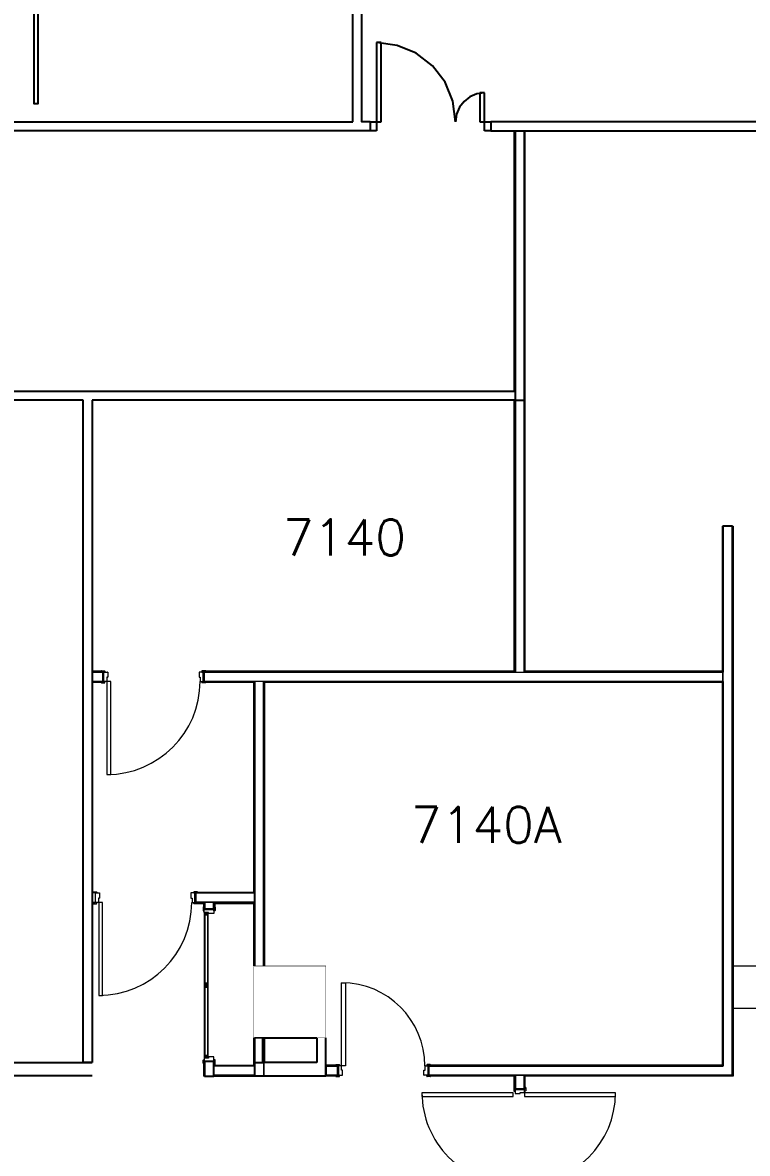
# Model space of a CAD drawing. Header units: millimetres. Extents: x -68474 to 336725, y -113450 to 40976.
# Drawn here: x 159025 to 167094, y -40687 to -28097 of the extents above; entities that cross this region are included whole.
import ezdxf

# ---------------------------------------------------------------- set-up
doc = ezdxf.new("R2010")
doc.units = ezdxf.units.MM
doc.header["$LTSCALE"] = 900
doc.linetypes.add('Dash 0_25', pattern=[1.5, 0.75, -0.75])
for name, color, linetype, lineweight in [('A-DETL-GENF', 92, 'Continuous', 15), ('A-DOOR', 31, 'Continuous', 15), ('A-WALL', 113, 'Continuous', 15), ('I-WALL', 2, 'Continuous', 15), ('Q-CASE', 31, 'Continuous', 15)]:
    doc.layers.add(name, color=color, linetype=linetype, lineweight=lineweight)
for name, color, linetype in [('s5152a$0$17', 14, 'Continuous'), ('s5152a$0$20', 7, 'Continuous'), ('s5152a$0$30', 7, 'Continuous'), ('s5152a$0$6', 7, 'Continuous'), ('s5152a$0$new_wall', 7, 'Continuous'), ('s5152a$0$ROOM-NO', 4, 'Continuous')]:
    doc.layers.add(name, color=color, linetype=linetype)
doc.styles.add('s5152a$0$STANDARD', font='SIMPLEX')

# ---------------------------------------------------------------- blocks, each defined once
blk = doc.blocks.new('Basic Wall _ A-Gypsum Block-Internal-100mm-WithSkimCoat - ___-2801847-Level 7 - Proposed Works_GBP Submission 1')
at = {"layer": 'I-WALL'}
blk.add_hatch(color=31, dxfattribs=at).paths.add_polyline_path([(166822, -39713), (166812, -39703), (164500, -39703), (164500, -39713), (165190, -39713)], flags=0)
blk.add_line((166812, -39703), (164500, -39703), dxfattribs=at)
blk = doc.blocks.new('Basic Wall _ A-Gypsum Block-Internal-100mm-WithSkimCoat - ___-2801846-Level 7 - Proposed Works_GBP Submission 1')
at = {"layer": 'I-WALL'}
h = blk.add_hatch(color=31, dxfattribs=at)
h.paths.add_polyline_path([(166822, -39828), (166937, -39828), (166927, -39818), (164612, -39818), (164612, -39828), (166812, -39828)], flags=0)
h.paths.add_polyline_path([(164507, -39828), (164507, -39818), (164500, -39818), (164500, -39828)], flags=0)
for p, q in [((164508, -39828), (164500, -39828)), ((166937, -39828), (164612, -39828))]:
    blk.add_line(p, q, dxfattribs=at)
blk = doc.blocks.new('A-Generic-Doorset-Single_Internal-RyderBP - Type 02 - 1120 x 2100mm _ L20_TBC _ GRP Leaf  _ GRP Frame _ dB-4782766-Level 7 - Proposed Works_GBP Submission 1')
at = {"layer": 'A-DETL-GENF'}
for p, q in [((568, 1088.5), (524, 1088.5)), ((524, 1088.5), (524, 52.5)), ((568, 52.5), (568, 1088.5)), ((-532, 52.5), (-532, 63.5)), ((-522, 52.5), (-532, 52.5)), ((-529, 66.5), (-493, 66.5)), ((-522, 54.5), (-522, 52.5)), ((-512, 54.5), (-522, 54.5)), ((-512, 52.5), (-512, 54.5)), ((-490, 52.5), (-512, 52.5)), ((-490, 63.5), (-490, 52.5)), ((524, 52.5), (568, 52.5)), ((590, 63.5), (590, 52.5)), ((590, 63.5), (590, 52.5)), ((590, 52.5), (612, 52.5)), ((590, 52.5), (612, 52.5)), ((629, 66.5), (593, 66.5)), ((629, 66.5), (593, 66.5)), ((612, 54.5), (622, 54.5)), ((612, 52.5), (612, 54.5)), ((612, 54.5), (622, 54.5)), ((612, 52.5), (612, 54.5)), ((622, 54.5), (622, 52.5)), ((622, 54.5), (622, 52.5)), ((622, 52.5), (632, 52.5)), ((622, 52.5), (632, 52.5)), ((632, 52.5), (632, 63.5)), ((632, 52.5), (632, 63.5)), ((-522, -52.5), (-532, -52.5)), ((-532, -52.5), (-532, -63.5)), ((-529, -66.5), (-493, -66.5)), ((-522, -54.5), (-522, -52.5)), ((-512, -54.5), (-522, -54.5)), ((-512, -52.5), (-512, -54.5)), ((-490, -52.5), (-512, -52.5)), ((-490, -63.5), (-490, -52.5)), ((590, -52.5), (612, -52.5)), ((590, -63.5), (590, -52.5)), ((590, -52.5), (612, -52.5)), ((590, -63.5), (590, -52.5)), ((629, -66.5), (593, -66.5)), ((629, -66.5), (593, -66.5)), ((612, -52.5), (612, -54.5)), ((612, -52.5), (612, -54.5)), ((612, -54.5), (622, -54.5)), ((612, -54.5), (622, -54.5)), ((622, -52.5), (632, -52.5)), ((622, -54.5), (622, -52.5)), ((622, -52.5), (632, -52.5)), ((622, -54.5), (622, -52.5)), ((632, -52.5), (632, -63.5)), ((632, -52.5), (632, -63.5))]:
    blk.add_line(p, q, dxfattribs=at)
for centre, radius, start, end in [((568, 52.5), 1036, 90, 180), ((-529, 63.5), 3, 90, 180), ((-493, 63.5), 3, 0, 90), ((593, 63.5), 3, 90, 180), ((593, 63.5), 3, 90, 180), ((629, 63.5), 3, 0, 90), ((629, 63.5), 3, 0, 90), ((-529, -63.5), 3, 180, 270), ((-493, -63.5), 3, 270, 0), ((593, -63.5), 3, 180, 270), ((593, -63.5), 3, 180, 270), ((629, -63.5), 3, 270, 0), ((629, -63.5), 3, 270, 0)]:
    blk.add_arc(centre, radius, start, end, dxfattribs=at)
at = {"layer": 'A-DOOR'}
for p, q in [((-474, 52.5), (-510, 52.5)), ((-471, 52.5), (-510, 52.5)), ((-503, 52.5), (-503, -52.5)), ((-471, 5.5), (-471, 52.5)), ((-471, 5.5), (-471, 49.5)), ((-462, 5.5), (-471, 5.5)), ((-459, 5.5), (-471, 5.5)), ((-459, -52.5), (-459, 5.5)), ((-459, -49.5), (-459, 2.5)), ((559, 5.5), (571, 5.5)), ((559, -52.5), (559, 5.5)), ((559, -49.5), (559, 2.5)), ((562, 5.5), (571, 5.5)), ((571, 52.5), (610, 52.5)), ((571, 5.5), (571, 52.5)), ((603, 52.5), (603, -52.5)), ((-510, -52.5), (-462, -52.5)), ((-510, -52.5), (-459, -52.5)), ((610, -52.5), (559, -52.5)), ((610, -52.5), (562, -52.5))]:
    blk.add_line(p, q, dxfattribs=at)
for centre, start, end in [((-474, 49.5), 0, 90), ((-462, 2.5), 0, 90), ((562, 2.5), 90, 180), ((-462, -49.5), 270, 0), ((562, -49.5), 180, 270)]:
    blk.add_arc(centre, 3, start, end, dxfattribs=at)
blk = doc.blocks.new('Basic Wall _ A-Gypsum Block-Internal-100mm-WithSkimCoat - ___-2801853-Level 7 - Proposed Works_GBP Submission 1')
at = {"layer": 'I-WALL'}
for points in [[(164612, -39972), (164622, -39972), (164622, -39818), (164612, -39818), (164612, -39875)], [(164622, -42750), (164622, -42082), (164612, -42082), (164612, -42750)]]:
    blk.add_hatch(color=31, dxfattribs=at).paths.add_polyline_path(points, flags=0)
for p, q in [((164622, -39972), (164622, -39818)), ((164622, -39972), (164612, -39972)), ((164612, -42082), (164622, -42082)), ((164622, -42750), (164622, -42082))]:
    blk.add_line(p, q, dxfattribs=at)
blk = doc.blocks.new('Basic Wall _ A-Gypsum Block-Internal-100mm-WithSkimCoat - ___-2801852-Level 7 - Proposed Works_GBP Submission 1')
at = {"layer": 'I-WALL'}
for points in [[(164497, -39972), (164507, -39972), (164507, -39818), (164497, -39818), (164497, -39875)], [(164507, -42750), (164507, -42082), (164497, -42082), (164497, -42750), (164500, -42750)]]:
    blk.add_hatch(color=31, dxfattribs=at).paths.add_polyline_path(points, flags=0)
for p, q in [((164497, -39972), (164497, -39818)), ((164507, -39972), (164497, -39972)), ((164497, -42082), (164507, -42082)), ((164497, -42750), (164497, -42082))]:
    blk.add_line(p, q, dxfattribs=at)
blk = doc.blocks.new('Basic Wall _ A-Gypsum Block-Internal-100mm-WithSkimCoat - ___-2801855-Level 7 - Proposed Works_GBP Submission 1')
at = {"layer": 'I-WALL'}
h = blk.add_hatch(color=31, dxfattribs=at)
h.paths.add_polyline_path([(166822, -35328), (166822, -35318), (164612, -35318), (164612, -35328), (166822, -35328)], flags=0)
h.paths.add_polyline_path([(164507, -35328), (164507, -35318), (161600, -35318), (161600, -35328), (163151, -35328)], flags=0)
for p, q in [((164507, -35318), (161600, -35318)), ((166822, -35318), (164612, -35318))]:
    blk.add_line(p, q, dxfattribs=at)
blk = doc.blocks.new('Basic Wall _ A-Gypsum Block-Internal-100mm-WithSkimCoat - ___-2801854-Level 7 - Proposed Works_GBP Submission 1')
at = {"layer": 'I-WALL'}
h = blk.add_hatch(color=31, dxfattribs=at)
h.paths.add_polyline_path([(166822, -35443), (166822, -35433), (161713, -35433), (161713, -35443), (166822, -35443)], flags=0)
h.paths.add_polyline_path([(161600, -35443), (161608, -35443), (161608, -35433), (161600, -35433)], flags=0)
for p, q in [((161608, -35443), (161600, -35443)), ((166822, -35443), (161713, -35443))]:
    blk.add_line(p, q, dxfattribs=at)
blk = doc.blocks.new('Basic Wall _ A-Gypsum Block-Internal-100mm-WithSkimCoat - ___-2801857-Level 7 - Proposed Works_GBP Submission 1')
at = {"layer": 'I-WALL'}
blk.add_hatch(color=31, dxfattribs=at).paths.add_polyline_path([(166822, -35320), (166822, -35320), (166822, -33705), (166812, -33705), (166812, -35320)], flags=0)
for q in [(166822, -33705), (166812, -35320)]:
    blk.add_line((166812, -33705), q, dxfattribs=at)
blk = doc.blocks.new('Basic Wall _ A-Gypsum Block-Internal-100mm-WithSkimCoat - ___-2801856-Level 7 - Proposed Works_GBP Submission 1')
at = {"layer": 'I-WALL'}
blk.add_hatch(color=31, dxfattribs=at).paths.add_polyline_path([(166937, -35320), (166937, -33705), (166927, -33705), (166927, -35320)], flags=0)
for p, q in [((166927, -33705), (166937, -33705)), ((166937, -33705), (166937, -35320))]:
    blk.add_line(p, q, dxfattribs=at)
blk = doc.blocks.new('Basic Wall _ A-Gypsum Block-Internal-100mm-WithSkimCoat - ___-2801873-Level 7 - Proposed Works_GBP Submission 1')
at = {"layer": 'I-WALL'}
blk.add_hatch(color=31, dxfattribs=at).paths.add_polyline_path([(164622, -32300), (164622, -29300), (164612, -29300), (164612, -32300)], flags=0)
for q in [(164622, -29300), (164612, -32300)]:
    blk.add_line((164622, -32300), q, dxfattribs=at)
blk = doc.blocks.new('A-Generic-Doorset-Single_Internal-RyderBP - Type 02 - 1010 x 2100mm _ L20_TBC _ GRP Leaf  _ GRP Frame _ dB-5484990-Level 7 - Proposed Works_GBP Submission 1')
at = {"layer": 'A-DETL-GENF'}
for p, q in [((-477, 52.5), (-477, 63.5)), ((-467, 52.5), (-477, 52.5)), ((-474, 66.5), (-438, 66.5)), ((-467, 54.5), (-467, 52.5)), ((-457, 54.5), (-467, 54.5)), ((-457, 52.5), (-457, 54.5)), ((-435, 52.5), (-457, 52.5)), ((-435, 63.5), (-435, 52.5)), ((535, 63.5), (535, 52.5)), ((535, 63.5), (535, 52.5)), ((535, 52.5), (557, 52.5)), ((535, 52.5), (557, 52.5)), ((574, 66.5), (538, 66.5)), ((574, 66.5), (538, 66.5)), ((557, 54.5), (567, 54.5)), ((557, 52.5), (557, 54.5)), ((557, 54.5), (567, 54.5)), ((557, 52.5), (557, 54.5)), ((567, 54.5), (567, 52.5)), ((567, 54.5), (567, 52.5)), ((567, 52.5), (577, 52.5)), ((567, 52.5), (577, 52.5)), ((577, 52.5), (577, 63.5)), ((577, 52.5), (577, 63.5)), ((-467, -52.5), (-477, -52.5)), ((-477, -52.5), (-477, -63.5)), ((-474, -66.5), (-438, -66.5)), ((-467, -54.5), (-467, -52.5)), ((-457, -54.5), (-467, -54.5)), ((-457, -52.5), (-457, -54.5)), ((-435, -52.5), (-457, -52.5)), ((-435, -63.5), (-435, -52.5)), ((469, -978.5), (469, -52.5)), ((469, -52.5), (513, -52.5)), ((513, -52.5), (513, -978.5)), ((535, -52.5), (557, -52.5)), ((535, -63.5), (535, -52.5)), ((535, -52.5), (557, -52.5)), ((535, -63.5), (535, -52.5)), ((574, -66.5), (538, -66.5)), ((574, -66.5), (538, -66.5)), ((557, -52.5), (557, -54.5)), ((557, -52.5), (557, -54.5)), ((557, -54.5), (567, -54.5)), ((557, -54.5), (567, -54.5)), ((567, -52.5), (577, -52.5)), ((567, -54.5), (567, -52.5)), ((567, -52.5), (577, -52.5)), ((567, -54.5), (567, -52.5)), ((577, -52.5), (577, -63.5)), ((577, -52.5), (577, -63.5)), ((513, -978.5), (469, -978.5))]:
    blk.add_line(p, q, dxfattribs=at)
for centre, radius, start, end in [((-474, 63.5), 3, 90, 180), ((-438, 63.5), 3, 360, 90), ((538, 63.5), 3, 90, 180), ((538, 63.5), 3, 90, 180), ((574, 63.5), 3, 360, 90), ((574, 63.5), 3, 360, 90), ((-474, -63.5), 3, 180, 270), ((-438, -63.5), 3, 270, 360), ((513, -52.5), 926, 180, 270), ((538, -63.5), 3, 180, 270), ((538, -63.5), 3, 180, 270), ((574, -63.5), 3, 270, 360), ((574, -63.5), 3, 270, 360)]:
    blk.add_arc(centre, radius, start, end, dxfattribs=at)
at = {"layer": 'A-DOOR'}
for p, q in [((-455, 52.5), (-407, 52.5)), ((-455, 52.5), (-404, 52.5)), ((-448, -52.5), (-448, 52.5)), ((-404, 52.5), (-404, -5.5)), ((-404, 49.5), (-404, -2.5)), ((504, 52.5), (504, -5.5)), ((555, 52.5), (504, 52.5)), ((504, 49.5), (504, -2.5)), ((555, 52.5), (507, 52.5)), ((548, -52.5), (548, 52.5)), ((-419, -52.5), (-455, -52.5)), ((-416, -52.5), (-455, -52.5)), ((-416, -5.5), (-416, -49.5)), ((-407, -5.5), (-416, -5.5)), ((-416, -5.5), (-416, -52.5)), ((-404, -5.5), (-416, -5.5)), ((504, -5.5), (516, -5.5)), ((507, -5.5), (516, -5.5)), ((516, -5.5), (516, -52.5)), ((516, -52.5), (555, -52.5))]:
    blk.add_line(p, q, dxfattribs=at)
for centre, start, end in [((-407, 49.5), 360, 90), ((507, 49.5), 90, 180), ((-419, -49.5), 270, 360), ((-407, -2.5), 270, 360), ((507, -2.5), 180, 270)]:
    blk.add_arc(centre, 3, start, end, dxfattribs=at)
blk = doc.blocks.new('Basic Wall _ A-Gypsum Block-Internal-100mm-WithSkimCoat - ___-2801797-Level 7 - Proposed Works_GBP Submission 1')
at = {"layer": 'I-WALL'}
blk.add_hatch(color=31, dxfattribs=at).paths.add_polyline_path([(161722.5, -38600), (161722.5, -37900), (161712.5, -37900), (161712.5, -38600)], flags=0)
blk.add_line((161722.5, -38600), (161722.5, -37900), dxfattribs=at)
blk = doc.blocks.new('Basic Wall _ A-Gypsum Block-Internal-100mm-WithSkimCoat - ___-2801796-Level 7 - Proposed Works_GBP Submission 1')
at = {"layer": 'I-WALL'}
blk.add_hatch(color=31, dxfattribs=at).paths.add_polyline_path([(161608, -38600), (161607, -37900), (161598, -37900), (161598, -38600), (161607, -38600)], flags=0)
for p, q in [((161598, -38600), (161598, -37900)), ((161600, -38600), (161598, -38600))]:
    blk.add_line(p, q, dxfattribs=at)
blk = doc.blocks.new('Basic Wall _ A-Gypsum Block-Internal-100mm-WithSkimCoat - ___-4545378-Level 7 - Proposed Works_GBP Submission 1')
at = {"layer": 'I-WALL'}
blk.add_hatch(color=31, dxfattribs=at).paths.add_polyline_path([(164622, -35328), (164622, -32300), (164612, -32300), (164612, -35328)], flags=0)
for p in [(164612, -32300), (164622, -35328)]:
    blk.add_line(p, (164622, -32300), dxfattribs=at)
blk = doc.blocks.new('Basic Wall _ A-Gypsum Block-Internal-100mm-WithSkimCoat - ___-4545377-Level 7 - Proposed Works_GBP Submission 1')
at = {"layer": 'I-WALL'}
blk.add_hatch(color=31, dxfattribs=at).paths.add_polyline_path([(164507, -35328), (164507, -32300), (164497, -32300), (164497, -35328)], flags=0)
for p, q in [((164497, -35328), (164497, -32300)), ((164500, -32300), (164507, -32300))]:
    blk.add_line(p, q, dxfattribs=at)
blk = doc.blocks.new('Basic Wall _ A-Gypsum Block-Internal-100mm-WithSkimCoat - ___-4568903-Level 7 - Proposed Works_GBP Submission 1')
at = {"layer": 'I-WALL'}
for points in [[(161049, -37965), (161049, -37893), (161039, -37893), (161039, -37965)], [(161049, -39828), (161049, -39665), (161039, -39665), (161039, -39828)]]:
    blk.add_hatch(color=31, dxfattribs=at).paths.add_polyline_path(points, flags=0)
for p, q in [((161039, -37893), (161039, -37965)), ((161049, -37965), (161039, -37965)), ((161039, -39665), (161049, -39665)), ((161039, -39665), (161039, -39828)), ((161049, -39828), (161039, -39828))]:
    blk.add_line(p, q, dxfattribs=at)
blk = doc.blocks.new('Basic Wall _ A-Gypsum Block-Internal-100mm-WithSkimCoat - ___-4568902-Level 7 - Proposed Works_GBP Submission 1')
at = {"layer": 'I-WALL'}
blk.add_hatch(color=31, dxfattribs=at).paths.add_polyline_path([(161154, -37965), (161164, -37965), (161164, -37893), (161154, -37893)], flags=0)
h = blk.add_hatch(color=31, dxfattribs=at)
h.paths.add_polyline_path([(161159, -39828), (161164, -39828), (161164, -39818), (161154, -39818), (161154, -39828)], flags=0)
h.paths.add_polyline_path([(161154, -39713), (161164, -39713), (161164, -39665), (161154, -39665)], flags=0)
for p, q in [((161164, -37893), (161164, -37965)), ((161164, -37965), (161154, -37965)), ((161154, -39665), (161164, -39665)), ((161164, -39665), (161164, -39713)), ((161164, -39828), (161154, -39828)), ((161164, -39818), (161164, -39828))]:
    blk.add_line(p, q, dxfattribs=at)
blk = doc.blocks.new('Basic Wall _ A-Gypsum Block-Internal-100mm-WithSkimCoat - ___-4569117-Level 7 - Proposed Works_GBP Submission 1')
at = {"layer": 'I-WALL'}
blk.add_hatch(color=31, dxfattribs=at).paths.add_polyline_path([(159830, -37903), (159830, -37893), (159800, -37893), (159800, -37903)], flags=0)
h = blk.add_hatch(color=31, dxfattribs=at)
h.paths.add_polyline_path([(161049, -37903), (161049, -37893), (160950, -37893), (160950, -37903)], flags=0)
h.paths.add_polyline_path([(161154, -37903), (161608, -37903), (161607, -37893), (161154, -37893), (161154, -37900)], flags=0)
for p, q in [((159830, -37893), (159830, -37903)), ((160950, -37903), (160950, -37893)), ((159800, -37903), (159830, -37903)), ((160950, -37903), (161049, -37903)), ((161154, -37903), (161608, -37903))]:
    blk.add_line(p, q, dxfattribs=at)
blk = doc.blocks.new('Basic Wall _ A-Gypsum Block-Internal-100mm-WithSkimCoat - ___-4569116-Level 7 - Proposed Works_GBP Submission 1')
at = {"layer": 'I-WALL'}
for points in [[(159800, -37788), (159830, -37788), (159830, -37778), (159800, -37778)], [(160950, -37788), (161608, -37788), (161607, -37778), (160950, -37778)]]:
    blk.add_hatch(color=31, dxfattribs=at).paths.add_polyline_path(points, flags=0)
for p, q in [((159800, -37778), (159830, -37778)), ((159830, -37778), (159830, -37788)), ((160950, -37788), (160950, -37778)), ((160950, -37778), (161608, -37778))]:
    blk.add_line(p, q, dxfattribs=at)
blk = doc.blocks.new('Basic Wall _ A-Gypsum Block-Internal-100mm-WithSkimCoat - ___-4569796-Level 7 - Proposed Works_GBP Submission 1')
at = {"layer": 'I-WALL'}
blk.add_hatch(color=31, dxfattribs=at).paths.add_polyline_path([(161154, -39828), (161608, -39828), (161607, -39818), (161154, -39818), (161154, -39825)], flags=0)
for p in [(161154, -39828), (161608, -39825)]:
    blk.add_line(p, (161608, -39828), dxfattribs=at)
blk = doc.blocks.new('Basic Wall _ A-Gypsum Block-Internal-100mm-WithSkimCoat - ___-4569795-Level 7 - Proposed Works_GBP Submission 1')
at = {"layer": 'I-WALL'}
blk.add_hatch(color=31, dxfattribs=at).paths.add_polyline_path([(161607, -39713), (161608, -39713), (161607, -39703), (161154, -39703), (161154, -39713)], flags=0)
blk.add_line((161154, -39703), (161608, -39703), dxfattribs=at)
blk = doc.blocks.new('Shelves_Metal_5_Open - Type 1 - 665_W_ x 475_D_ x 2100_H_-4717729-Level 7 - Proposed Works_GBP Submission 1')
at = {"layer": 'Q-CASE', "linetype": 'Dash 0_25', "lineweight": 5}
for p, q in [((-332.5, -475), (-332.5, 0)), ((-332.5, 0), (332.5, 0)), ((332.5, 0), (332.5, -475)), ((332.5, -475), (-332.5, -475))]:
    blk.add_line(p, q, dxfattribs=at)
blk = doc.blocks.new('Basic Wall _ A-Gypsum Block-Internal-100mm-WithSkimCoat - ___-5046705-Level 7 - Proposed Works_GBP Submission 1')
at = {"layer": 'I-WALL'}
blk.add_hatch(color=31, dxfattribs=at).paths.add_polyline_path([(161713, -37900), (161722, -37900), (161722, -35433), (161713, -35433), (161713, -37406)], flags=0)
blk.add_line((161722, -37900), (161722, -35433), dxfattribs=at)
blk = doc.blocks.new('Basic Wall _ A-Gypsum Block-Internal-100mm-WithSkimCoat - ___-5046704-Level 7 - Proposed Works_GBP Submission 1')
at = {"layer": 'I-WALL'}
h = blk.add_hatch(color=31, dxfattribs=at)
h.paths.add_polyline_path([(161598, -37900), (161608, -37900), (161607, -37893), (161598, -37893)], flags=0)
h.paths.add_polyline_path([(161608, -37788), (161608, -35433), (161598, -35433), (161598, -37788), (161607, -37788)], flags=0)
for p, q in [((161598, -37788), (161598, -35433)), ((161598, -37900), (161598, -37893))]:
    blk.add_line(p, q, dxfattribs=at)
blk = doc.blocks.new('Basic Wall _ A-Gypsum Block-Internal-100mm-WithSkimCoat - ___-5046999-Level 7 - Proposed Works_GBP Submission 1')
at = {"layer": 'I-WALL'}
for points in [[(159800, -35328), (159922, -35328), (159922, -35318), (159800, -35318)], [(161600, -35328), (161600, -35318), (161042, -35318), (161042, -35328), (161111, -35328)]]:
    blk.add_hatch(color=31, dxfattribs=at).paths.add_polyline_path(points, flags=0)
for p, q in [((159922, -35318), (159800, -35318)), ((159922, -35318), (159922, -35328)), ((161042, -35328), (161042, -35318)), ((161600, -35318), (161042, -35318))]:
    blk.add_line(p, q, dxfattribs=at)
blk = doc.blocks.new('Basic Wall _ A-Gypsum Block-Internal-100mm-WithSkimCoat - ___-5046998-Level 7 - Proposed Works_GBP Submission 1')
at = {"layer": 'I-WALL'}
for points in [[(159800, -35443), (159922, -35443), (159922, -35433), (159800, -35433)], [(161042, -35443), (161600, -35443), (161600, -35433), (161042, -35433)]]:
    blk.add_hatch(color=31, dxfattribs=at).paths.add_polyline_path(points, flags=0)
for p, q in [((159922, -35443), (159800, -35443)), ((159922, -35433), (159922, -35443)), ((161042, -35443), (161042, -35433)), ((161600, -35443), (161042, -35443))]:
    blk.add_line(p, q, dxfattribs=at)
blk = doc.blocks.new('Basic Wall _ A-Gypsum Block-Internal-100mm-WithSkimCoat - ___-5047171-Level 7 - Proposed Works_GBP Submission 1')
at = {"layer": 'I-WALL'}
h = blk.add_hatch(color=31, dxfattribs=at)
h.paths.add_polyline_path([(166822, -39713), (166822, -35433), (166812, -35433), (166812, -39703)], flags=0)
h.paths.add_polyline_path([(166812, -35328), (166822, -35328), (166822, -35320), (166812, -35320)], flags=0)
for p, q in [((166812, -35320), (166812, -35328)), ((166812, -35433), (166812, -39703))]:
    blk.add_line(p, q, dxfattribs=at)
blk = doc.blocks.new('Basic Wall _ A-Gypsum Block-Internal-100mm-WithSkimCoat - ___-5047170-Level 7 - Proposed Works_GBP Submission 1')
at = {"layer": 'I-WALL'}
blk.add_hatch(color=31, dxfattribs=at).paths.add_polyline_path([(166937, -39828), (166937, -35320), (166927, -35320), (166927, -39818)], flags=0)
blk.add_line((166937, -35320), (166937, -39828), dxfattribs=at)
blk = doc.blocks.new('Basic Wall _ A-Gypsum Block-Internal-100mm-WithSkimCoat - ___-5047318-Level 7 - Proposed Works_GBP Submission 1')
at = {"layer": 'I-WALL'}
for points in [[(162535, -39713), (162535, -39703), (162400, -39703), (162400, -39713)], [(164500, -39713), (164500, -39703), (163545, -39703), (163545, -39713)]]:
    blk.add_hatch(color=31, dxfattribs=at).paths.add_polyline_path(points, flags=0)
for p, q in [((162535, -39703), (162400, -39703)), ((162535, -39703), (162535, -39713)), ((163545, -39713), (163545, -39703)), ((164500, -39703), (163545, -39703))]:
    blk.add_line(p, q, dxfattribs=at)
blk = doc.blocks.new('Basic Wall _ A-Gypsum Block-Internal-100mm-WithSkimCoat - ___-5047317-Level 7 - Proposed Works_GBP Submission 1')
at = {"layer": 'I-WALL'}
for points in [[(162400, -39828), (162535, -39828), (162535, -39818), (162400, -39818), (162400, -39828)], [(164500, -39828), (164500, -39818), (163545, -39818), (163545, -39828)]]:
    blk.add_hatch(color=31, dxfattribs=at).paths.add_polyline_path(points, flags=0)
for p, q in [((162400, -39828), (162400, -39825)), ((162535, -39828), (162400, -39828)), ((162535, -39818), (162535, -39828)), ((163545, -39828), (163545, -39818)), ((164500, -39828), (163545, -39828))]:
    blk.add_line(p, q, dxfattribs=at)
blk = doc.blocks.new('A-Generic-Doorset-Double_Internal-RyderBP - Type 05 - 2110 x 2100mm _ L20_TBC _ GRP Leaf _ Stainless Steel Frame _ dB _ Dual Swing-5459634-Level 7 - Proposed Works_GBP Submission 1')
at = {"layer": 'A-DETL-GENF'}
for p, q in [((-972.5, 1066), (-1016.5, 1066)), ((-1016.5, 1066), (-1016.5, 52.5)), ((-972.5, 52.5), (-972.5, 1066)), ((1015, 1066), (971, 1066)), ((971, 1066), (971, 52.5)), ((1015, 52.5), (1015, 1066)), ((-1077, 52.5), (-1077, 63.5)), ((-1067, 52.5), (-1077, 52.5)), ((-1074, 66.5), (-1038, 66.5)), ((-1067, 54.5), (-1067, 52.5)), ((-1057, 54.5), (-1067, 54.5)), ((-1057, 52.5), (-1057, 54.5)), ((-1035, 52.5), (-1057, 52.5)), ((-1035, 63.5), (-1035, 52.5)), ((-1016.5, 52.5), (-972.5, 52.5)), ((971, 52.5), (1015, 52.5)), ((1035, 63.5), (1035, 52.5)), ((1035, 52.5), (1057, 52.5)), ((1074, 66.5), (1038, 66.5)), ((1057, 54.5), (1067, 54.5)), ((1057, 52.5), (1057, 54.5)), ((1067, 54.5), (1067, 52.5)), ((1067, 52.5), (1077, 52.5)), ((1077, 52.5), (1077, 63.5)), ((-1067, -52.5), (-1077, -52.5)), ((-1077, -52.5), (-1077, -63.5)), ((-1074, -66.5), (-1038, -66.5)), ((-1067, -54.5), (-1067, -52.5)), ((-1057, -54.5), (-1067, -54.5)), ((-1057, -52.5), (-1057, -54.5)), ((-1035, -52.5), (-1057, -52.5)), ((-1035, -63.5), (-1035, -52.5)), ((-972.5, -75), (-1016.5, -75)), ((-1016.5, -75), (-1016.5, -1088.5)), ((-972.5, -1088.5), (-972.5, -75)), ((971, -75), (971, -1088.5)), ((1015, -75), (971, -75)), ((1015, -1088.5), (1015, -75)), ((1035, -52.5), (1057, -52.5)), ((1035, -63.5), (1035, -52.5)), ((1074, -66.5), (1038, -66.5)), ((1057, -52.5), (1057, -54.5)), ((1057, -54.5), (1067, -54.5)), ((1067, -52.5), (1077, -52.5)), ((1067, -54.5), (1067, -52.5)), ((1077, -52.5), (1077, -63.5)), ((-1016.5, -1088.5), (-972.5, -1088.5)), ((971, -1088.5), (1015, -1088.5))]:
    blk.add_line(p, q, dxfattribs=at)
for centre, radius, start, end in [((-1016.5, 52.5), 1013.5, 0, 90), ((1015, 52.5), 1013.5, 90, 180), ((-1074, 63.5), 3, 90, 180), ((-1038, 63.5), 3, 0, 90), ((1038, 63.5), 3, 90, 180), ((1074, 63.5), 3, 0, 90), ((-1074, -63.5), 3, 180, 270), ((-1038, -63.5), 3, 270, 0), ((-1016.5, -75), 1013.5, 270, 0), ((1015, -75), 1013.5, 180, 270), ((1038, -63.5), 3, 180, 270), ((1074, -63.5), 3, 270, 0)]:
    blk.add_arc(centre, radius, start, end, dxfattribs=at)
at = {"layer": 'A-DOOR'}
for p, q in [((-1018, 52.5), (-1055, 52.5)), ((-1048, 52.5), (-1048, -52.5)), ((-1018, 5.5), (-1018, 52.5)), ((-1006, 5.5), (-1018, 5.5)), ((-1006, -52.5), (-1006, 5.5)), ((1006, 5.5), (1018, 5.5)), ((1006, -52.5), (1006, 5.5)), ((1018, 52.5), (1055, 52.5)), ((1018, 5.5), (1018, 52.5)), ((1048, 52.5), (1048, -52.5)), ((-1055, -52.5), (-1006, -52.5)), ((1055, -52.5), (1006, -52.5))]:
    blk.add_line(p, q, dxfattribs=at)
blk = doc.blocks.new('A-Generic-Doorset-Double_Internal-RyderBP - 1700 x 1950mm No Door Swing-Gas Cupboard-5533060-Level 7 - Proposed Works_GBP Submission 1')
at = {"layer": 'A-DETL-GENF'}
for p, q in [((-872, 52), (-872, 64)), ((-862, 52), (-872, 52)), ((-869, 67), (-833, 67)), ((-862, 55), (-862, 52)), ((-852, 55), (-862, 55)), ((-852, 52), (-852, 55)), ((-830, 52), (-852, 52)), ((-830, 64), (-830, 52)), ((830, 64), (830, 52)), ((830, 52), (852, 52)), ((869, 67), (833, 67)), ((852, 55), (862, 55)), ((852, 52), (852, 55)), ((862, 55), (862, 52)), ((862, 52), (872, 52)), ((872, 52), (872, 64)), ((-862, -53), (-872, -53)), ((-872, -53), (-872, -64)), ((-869, -67), (-833, -67)), ((-862, -55), (-862, -53)), ((-852, -55), (-862, -55)), ((-852, -53), (-852, -55)), ((-830, -53), (-852, -53)), ((-830, -64), (-830, -53)), ((-2, -9), (-809, -9)), ((-809, -9), (-809, -53)), ((-784, -47), (-809, -15)), ((-809, -47), (-784, -15)), ((-2, -15), (-809, -15)), ((-809, -47), (-2, -47)), ((-809, -53), (-2, -53)), ((-784, -47), (-784, -15)), ((-2, -47), (-27, -15)), ((-27, -47), (-27, -15)), ((-27, -47), (-2, -15)), ((-2, -53), (-2, -9)), ((1, -9), (1, -53)), ((808, -9), (1, -9)), ((1, -15), (26, -47)), ((26, -15), (1, -47)), ((808, -15), (1, -15)), ((1, -47), (808, -47)), ((1, -53), (808, -53)), ((26, -15), (26, -47)), ((783, -15), (808, -47)), ((808, -15), (783, -47)), ((783, -15), (783, -47)), ((808, -53), (808, -9)), ((830, -53), (852, -53)), ((830, -64), (830, -53)), ((869, -67), (833, -67)), ((852, -53), (852, -55)), ((852, -55), (862, -55)), ((862, -53), (872, -53)), ((862, -55), (862, -53)), ((872, -53), (872, -64))]:
    blk.add_line(p, q, dxfattribs=at)
for centre, start, end in [((-869, 64), 90, 180), ((-833, 64), 360, 90), ((833, 64), 90, 180), ((869, 64), 360, 90), ((-869, -64), 180, 270), ((-833, -64), 270, 360), ((833, -64), 180, 270), ((869, -64), 270, 360)]:
    blk.add_arc(centre, 3, start, end, dxfattribs=at)
at = {"layer": 'A-DOOR'}
for p, q in [((-850, 52), (-800, 52)), ((-843, -53), (-843, 52)), ((-800, 52), (-800, -6)), ((799, 52), (799, -6)), ((850, 52), (799, 52)), ((843, -53), (843, 52)), ((-811, -53), (-850, -53)), ((-811, -6), (-811, -53)), ((-800, -6), (-811, -6)), ((799, -6), (812, -6)), ((812, -6), (812, -53)), ((812, -53), (850, -53))]:
    blk.add_line(p, q, dxfattribs=at)
blk = doc.blocks.new('Basic Wall _ A-Gypsum Block-Internal-100mm-WithSkimCoat - ___-2801795-Level 7 - Proposed Works_GBP Submission 1')
at = {"layer": 'I-WALL'}
blk.add_hatch(color=31, dxfattribs=at).paths.add_polyline_path([(161722.5, -39675), (161722.5, -39400), (161712.5, -39400), (161712.5, -39675)], flags=0)
blk.add_line((161722.5, -39675), (161722.5, -39400), dxfattribs=at)
blk = doc.blocks.new('Basic Wall _ A-Gypsum Block-Internal-100mm-WithSkimCoat - ___-2801794-Level 7 - Proposed Works_GBP Submission 1')
at = {"layer": 'I-WALL'}
h = blk.add_hatch(color=31, dxfattribs=at)
h.paths.add_polyline_path([(161608, -39825), (161607, -39818), (161598, -39818), (161598, -39825), (161607, -39825)], flags=0)
h.paths.add_polyline_path([(161600, -39713), (161608, -39713), (161607, -39675), (161600, -39675), (161600, -39400), (161598, -39400), (161598, -39713)], flags=0)
for p, q in [((161598, -39400), (161600, -39400)), ((161598, -39713), (161598, -39400)), ((161598, -39825), (161598, -39818)), ((161608, -39825), (161598, -39825))]:
    blk.add_line(p, q, dxfattribs=at)
blk = doc.blocks.new('Basic Wall _ A-Gypsum Block-Internal-100mm-WithSkimCoat - ___-2801872-Level 7 - Proposed Works_GBP Submission 1')
at = {"layer": 'I-WALL'}
blk.add_hatch(color=31, dxfattribs=at).paths.add_polyline_path([(164507, -32300), (164507, -29300), (164497, -29300), (164497, -32200), (164500, -32200), (164500, -32300)], flags=0)
for p, q in [((164497, -32200), (164497, -29300)), ((164507, -32300), (164500, -32300))]:
    blk.add_line(p, q, dxfattribs=at)

msp = doc.modelspace()

# ---------------------------------------------------------------- linework, layer by layer
at = {"layer": 'A-WALL'}
for p, q in [((164510, -29300), (164510, -35327.5)), ((164610, -29300), (164610, -35327.5)), ((166824.72491, -39715), (166824.72491, -33705)), ((166924.72491, -39815), (166924.72491, -33705)), ((159800, -35330), (159922, -35330)), ((161042, -35330), (166822.22491, -35330)), ((164510, -35327.5), (164610, -35327.5)), ((166822.22491, -35430), (166822.22491, -35330)), ((159800, -35430), (159922, -35430)), ((161042, -35430), (166822.22491, -35430)), ((161710, -35432.5), (161610, -35432.5)), ((161610, -35432.5), (161610, -38600)), ((161710, -35432.5), (161710, -38600)), ((161607.5, -37790), (160950, -37790)), ((161607.5, -37890), (160950, -37890)), ((161051.00505, -37964.56318), (161051.00505, -37892.5)), ((161151.00505, -37892.5), (161051.00505, -37892.5)), ((161151.00505, -37964.56318), (161151.00505, -37892.5)), ((161607.5, -37890), (161607.5, -37790)), ((161607.5, -39400), (161610, -39400)), ((161610, -39400), (161700, -39400)), ((161610, -39400), (161610, -39825)), ((161700, -39400), (161710, -39400)), ((161710, -39400), (161712.5, -39400)), ((161710, -39400), (161710, -39825)), ((161051.00505, -39827.5), (161051.00505, -39664.56318)), ((161151.00505, -39827.5), (161151.00505, -39664.56318)), ((161607.5, -39715), (161153.50505, -39715)), ((161153.50505, -39715), (161153.50505, -39815)), ((161607.5, -39815), (161607.5, -39715)), ((161712.5, -39825), (161712.5, -39675)), ((162399.72491, -39715), (162534.94889, -39715)), ((163544.94889, -39715), (166824.72491, -39715)), ((161607.5, -39815), (161153.50505, -39815)), ((162399.72491, -39815), (162534.94889, -39815)), ((163544.94889, -39815), (166924.72491, -39815)), ((164610, -39817.5), (164510, -39817.5)), ((164510, -39817.5), (164510, -39972.5)), ((164610, -39817.5), (164610, -39972.5))]:
    msp.add_line(p, q, dxfattribs=at)
at = {"layer": 'A-WALL', "lineweight": 25}
msp.add_line((161712.5, -39400), (162300, -39400), dxfattribs=at)
at = {"layer": 'I-WALL', "lineweight": 25}
for p, q in [((164507.5, -29300), (164507.5, -35327.5)), ((164612.5, -35327.5), (164612.5, -29300)), ((164507.5, -32300), (164612.5, -32300)), ((166822.22491, -33705), (166822.22491, -35327.5)), ((166927.22491, -33705), (166822.22491, -33705)), ((166927.22491, -39817.5), (166927.22491, -33705)), ((159922, -35327.5), (159800, -35327.5)), ((159922, -35432.5), (159922, -35327.5)), ((164507.5, -35327.5), (161042, -35327.5)), ((161042, -35327.5), (161042, -35432.5)), ((166822.22491, -35327.5), (164612.5, -35327.5)), ((159800, -35432.5), (159922, -35432.5)), ((161042, -35432.5), (161607.5, -35432.5)), ((161607.5, -35432.5), (161607.5, -37787.5)), ((161712.5, -35432.5), (166822.22491, -35432.5)), ((161712.5, -38600), (161712.5, -35432.5)), ((166822.22491, -35432.5), (166822.22491, -39712.5)), ((161607.5, -37787.5), (160950, -37787.5)), ((160950, -37787.5), (160950, -37892.5)), ((160950, -37892.5), (161048.50505, -37892.5)), ((161048.50505, -37892.5), (161048.50505, -37964.56318)), ((161153.50505, -37964.56318), (161153.50505, -37892.5)), ((161153.50505, -37892.5), (161607.5, -37892.5)), ((161607.5, -37892.5), (161607.5, -38600)), ((161048.50505, -37964.56318), (161153.50505, -37964.56318)), ((161600, -39400), (161600, -39675)), ((161607.5, -39400), (161607.5, -39712.5)), ((161700, -39675), (161700, -39400)), ((161712.5, -39675), (161712.5, -39400)), ((162300, -39400), (162300, -39675)), ((162400, -39825), (162400, -39400)), ((161048.50505, -39664.56318), (161048.50505, -39827.5)), ((161153.50505, -39664.56318), (161048.50505, -39664.56318)), ((161153.50505, -39712.5), (161153.50505, -39664.56318)), ((161607.5, -39712.5), (161153.50505, -39712.5)), ((161600, -39675), (161700, -39675)), ((162300, -39675), (161712.5, -39675)), ((162534.94889, -39712.5), (162399.72491, -39712.5)), ((162399.72491, -39712.5), (162399.72491, -39817.5)), ((162534.94889, -39817.5), (162534.94889, -39712.5)), ((166822.22491, -39712.5), (163544.94889, -39712.5)), ((163544.94889, -39712.5), (163544.94889, -39817.5)), ((161048.50505, -39827.5), (161153.50505, -39827.5)), ((161153.50505, -39827.5), (161153.50505, -39817.5)), ((161153.50505, -39817.5), (161607.5, -39817.5)), ((161607.5, -39817.5), (161607.5, -39825)), ((161607.5, -39825), (162400, -39825)), ((162399.72491, -39817.5), (162534.94889, -39817.5)), ((163544.94889, -39817.5), (164507.5, -39817.5)), ((164507.5, -39817.5), (164507.5, -39972.5)), ((164612.5, -39817.5), (166927.22491, -39817.5)), ((164612.5, -39972.5), (164612.5, -39817.5)), ((164612.5, -39972.5), (164507.5, -39972.5))]:
    msp.add_line(p, q, dxfattribs=at)
at = {"layer": 'I-WALL'}
msp.add_line((161712.5, -39400), (161607.5, -39400), dxfattribs=at)
at = {"layer": 's5152a$0$17', "color": 14, "linetype": 'Continuous'}
for p, q in [((162700, -29200), (162700, -21400)), ((158800, -29200), (162700, -29200)), ((162893, -29300), (158800, -29300)), ((157246, -32200), (164510, -32200)), ((159700, -32300), (157246, -32300)), ((159700, -39675), (159700, -32300)), ((159800, -32300), (159800, -39675)), ((164510, -32300), (159800, -32300)), ((159800, -39675), (159700, -39675))]:
    msp.add_line(p, q, dxfattribs=at)
at = {"layer": 's5152a$0$17'}
for p, q in [((162893, -29200.0002), (162893, -29300)), ((164238.99731, -29200.0002), (164238.99731, -29300))]:
    msp.add_line(p, q, dxfattribs=at)
at = {"layer": 's5152a$0$17', "color": 14, "linetype": 'Continuous'}
for points in [[(162893, -29200), (162800, -29200), (162800, -20325)], [(164238.99731, -29300), (171800, -29300), (171800, -20325), (171700, -20325), (171700, -29200), (164238.99731, -29200)]]:
    msp.add_lwpolyline(points, dxfattribs=at)
at = {"layer": 's5152a$0$20', "color": 14, "linetype": 'Continuous'}
msp.add_lwpolyline([(159800, -39825), (157800, -39825), (157800, -39675), (159800, -39675)], dxfattribs=at)
at = {"layer": 's5152a$0$30', "color": 11}
msp.add_lwpolyline([(159155, -27800), (159195, -27800), (159195, -29000), (159155, -29000)], close=True, dxfattribs=at)
at = {"layer": 's5152a$0$6', "color": 3, "linetype": 'Continuous', "const_width": 5}
msp.add_lwpolyline([(162400, -39400), (161600, -39400), (161600, -38600), (162400, -38600)], close=True, dxfattribs=at)
at = {"layer": 's5152a$0$new_wall', "color": 1}
for p, q in [((163193.7994, -28350.0019), (162965.99985, -28320.00196)), ((162965.99985, -28320.00196), (162965.99985, -29300)), ((163015.99975, -28320.00196), (162965.99985, -28320.00196)), ((163015.99975, -29200.0002), (163015.99975, -28320.00196)), ((163405.99897, -28437.90172), (163193.7994, -28350.0019)), ((163588.29861, -28577.70144), (163405.99897, -28437.90172)), ((163728.09833, -28760.00108), (163588.29861, -28577.70144)), ((163815.99815, -28972.20066), (163728.09833, -28760.00108)), ((164006.09777, -28922.90075), (163939.79791, -28973.70065)), ((164083.29762, -28891.00082), (164006.09777, -28922.90075)), ((164165.99745, -28880.00084), (164083.29762, -28891.00082)), ((164165.99745, -28880.00084), (164115.99755, -28880.00084)), ((164115.99755, -28880.00084), (164115.99755, -29200.0002)), ((164165.99745, -29300), (164165.99745, -28880.00084)), ((163845.99809, -29200.0002), (163815.99815, -28972.20066)), ((163888.89801, -29040.00052), (163856.89807, -29117.20037)), ((163939.79791, -28973.70065), (163888.89801, -29040.00052)), ((162893, -29200.0002), (163015.99975, -29200.0002)), ((163856.89807, -29117.20037), (163845.99809, -29200.0002)), ((164115.99755, -29200.0002), (164238.99731, -29200.0002)), ((162965.99985, -29300), (162893, -29300)), ((164238.99731, -29300), (164165.99745, -29300))]:
    msp.add_line(p, q, dxfattribs=at)

# ---------------------------------------------------------------- block references
at = {"layer": 'A-DOOR'}
for name, p, rotation in [('A-Generic-Doorset-Single_Internal-RyderBP - Type 02 - 1120 x 2100mm _ L20_TBC _ GRP Leaf  _ GRP Frame _ dB-4782766-Level 7 - Proposed Works_GBP Submission 1', (160532, -35380), 180), ('A-Generic-Doorset-Single_Internal-RyderBP - Type 02 - 1120 x 2100mm _ L20_TBC _ GRP Leaf  _ GRP Frame _ dB-4782766-Level 7 - Proposed Works_GBP Submission 1', (160440, -37840), 180), ('A-Generic-Doorset-Double_Internal-RyderBP - 1700 x 1950mm No Door Swing-Gas Cupboard-5533060-Level 7 - Proposed Works_GBP Submission 1', (161101.00505, -38814.56318), 270), ('A-Generic-Doorset-Single_Internal-RyderBP - Type 02 - 1010 x 2100mm _ L20_TBC _ GRP Leaf  _ GRP Frame _ dB-5484990-Level 7 - Proposed Works_GBP Submission 1', (163089.94889, -39765), 180), ('A-Generic-Doorset-Double_Internal-RyderBP - Type 05 - 2110 x 2100mm _ L20_TBC _ GRP Leaf _ Stainless Steel Frame _ dB _ Dual Swing-5459634-Level 7 - Proposed Works_GBP Submission 1', (164560, -41027.5), 270)]:
    msp.add_blockref(name, p, dxfattribs=dict(at, rotation=rotation))
at = {"layer": 'I-WALL'}
for name in ['Basic Wall _ A-Gypsum Block-Internal-100mm-WithSkimCoat - ___-2801872-Level 7 - Proposed Works_GBP Submission 1', 'Basic Wall _ A-Gypsum Block-Internal-100mm-WithSkimCoat - ___-2801873-Level 7 - Proposed Works_GBP Submission 1', 'Basic Wall _ A-Gypsum Block-Internal-100mm-WithSkimCoat - ___-4545377-Level 7 - Proposed Works_GBP Submission 1', 'Basic Wall _ A-Gypsum Block-Internal-100mm-WithSkimCoat - ___-4545378-Level 7 - Proposed Works_GBP Submission 1', 'Basic Wall _ A-Gypsum Block-Internal-100mm-WithSkimCoat - ___-2801857-Level 7 - Proposed Works_GBP Submission 1', 'Basic Wall _ A-Gypsum Block-Internal-100mm-WithSkimCoat - ___-2801856-Level 7 - Proposed Works_GBP Submission 1', 'Basic Wall _ A-Gypsum Block-Internal-100mm-WithSkimCoat - ___-5046999-Level 7 - Proposed Works_GBP Submission 1', 'Basic Wall _ A-Gypsum Block-Internal-100mm-WithSkimCoat - ___-2801855-Level 7 - Proposed Works_GBP Submission 1', 'Basic Wall _ A-Gypsum Block-Internal-100mm-WithSkimCoat - ___-5047171-Level 7 - Proposed Works_GBP Submission 1', 'Basic Wall _ A-Gypsum Block-Internal-100mm-WithSkimCoat - ___-5047170-Level 7 - Proposed Works_GBP Submission 1', 'Basic Wall _ A-Gypsum Block-Internal-100mm-WithSkimCoat - ___-5046998-Level 7 - Proposed Works_GBP Submission 1', 'Basic Wall _ A-Gypsum Block-Internal-100mm-WithSkimCoat - ___-5046704-Level 7 - Proposed Works_GBP Submission 1', 'Basic Wall _ A-Gypsum Block-Internal-100mm-WithSkimCoat - ___-2801854-Level 7 - Proposed Works_GBP Submission 1', 'Basic Wall _ A-Gypsum Block-Internal-100mm-WithSkimCoat - ___-5046705-Level 7 - Proposed Works_GBP Submission 1', 'Basic Wall _ A-Gypsum Block-Internal-100mm-WithSkimCoat - ___-4569116-Level 7 - Proposed Works_GBP Submission 1', 'Basic Wall _ A-Gypsum Block-Internal-100mm-WithSkimCoat - ___-4569117-Level 7 - Proposed Works_GBP Submission 1', 'Basic Wall _ A-Gypsum Block-Internal-100mm-WithSkimCoat - ___-4568903-Level 7 - Proposed Works_GBP Submission 1', 'Basic Wall _ A-Gypsum Block-Internal-100mm-WithSkimCoat - ___-4568902-Level 7 - Proposed Works_GBP Submission 1', 'Basic Wall _ A-Gypsum Block-Internal-100mm-WithSkimCoat - ___-2801796-Level 7 - Proposed Works_GBP Submission 1', 'Basic Wall _ A-Gypsum Block-Internal-100mm-WithSkimCoat - ___-2801797-Level 7 - Proposed Works_GBP Submission 1', 'Basic Wall _ A-Gypsum Block-Internal-100mm-WithSkimCoat - ___-2801794-Level 7 - Proposed Works_GBP Submission 1', 'Basic Wall _ A-Gypsum Block-Internal-100mm-WithSkimCoat - ___-2801795-Level 7 - Proposed Works_GBP Submission 1', 'Basic Wall _ A-Gypsum Block-Internal-100mm-WithSkimCoat - ___-4569795-Level 7 - Proposed Works_GBP Submission 1', 'Basic Wall _ A-Gypsum Block-Internal-100mm-WithSkimCoat - ___-5047318-Level 7 - Proposed Works_GBP Submission 1', 'Basic Wall _ A-Gypsum Block-Internal-100mm-WithSkimCoat - ___-2801847-Level 7 - Proposed Works_GBP Submission 1', 'Basic Wall _ A-Gypsum Block-Internal-100mm-WithSkimCoat - ___-4569796-Level 7 - Proposed Works_GBP Submission 1', 'Basic Wall _ A-Gypsum Block-Internal-100mm-WithSkimCoat - ___-5047317-Level 7 - Proposed Works_GBP Submission 1', 'Basic Wall _ A-Gypsum Block-Internal-100mm-WithSkimCoat - ___-2801852-Level 7 - Proposed Works_GBP Submission 1', 'Basic Wall _ A-Gypsum Block-Internal-100mm-WithSkimCoat - ___-2801846-Level 7 - Proposed Works_GBP Submission 1', 'Basic Wall _ A-Gypsum Block-Internal-100mm-WithSkimCoat - ___-2801853-Level 7 - Proposed Works_GBP Submission 1']:
    msp.add_blockref(name, (0, 0), dxfattribs=at)
at = {"layer": 'Q-CASE'}
msp.add_blockref('Shelves_Metal_5_Open - Type 1 - 665_W_ x 475_D_ x 2100_H_-4717729-Level 7 - Proposed Works_GBP Submission 1', (167267.22491, -38600), dxfattribs=at)

# ---------------------------------------------------------------- texts
at = {"layer": 's5152a$0$ROOM-NO', "style": 's5152a$0$STANDARD'}
for s, p in [('7140', (161922.52735, -34028.4188)), ('7140A', (163346.32557, -37228.50846))]:
    msp.add_text(s, height=400, dxfattribs=at).set_placement(p)

doc.saveas('drawing.dxf')
